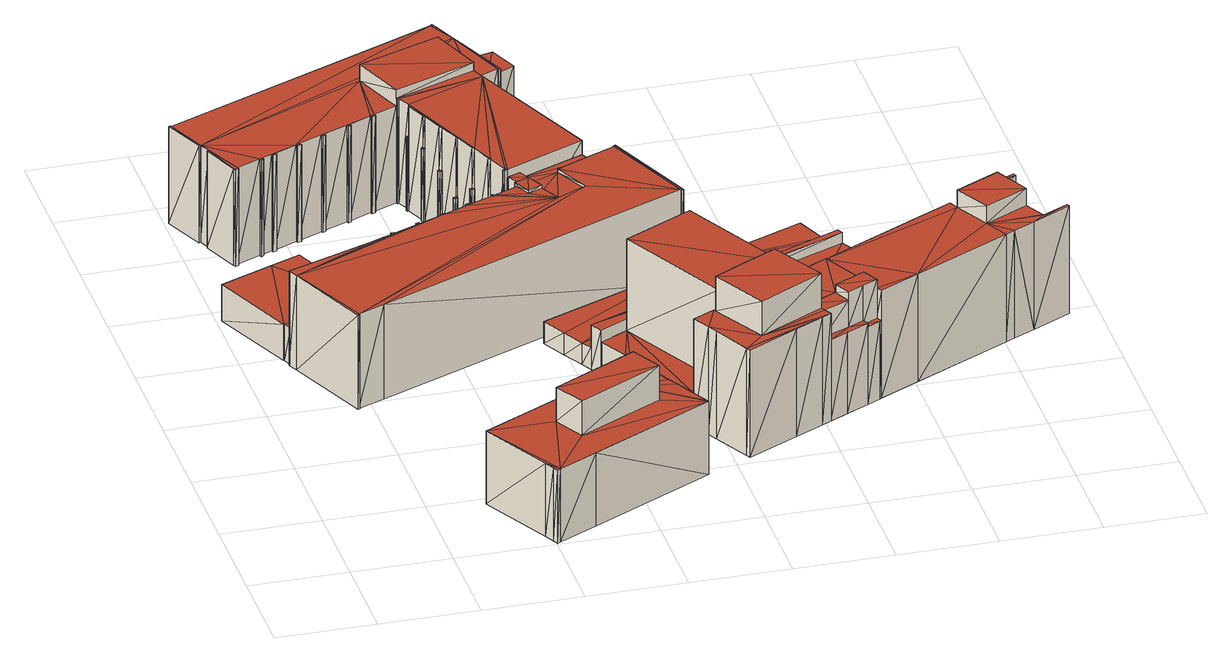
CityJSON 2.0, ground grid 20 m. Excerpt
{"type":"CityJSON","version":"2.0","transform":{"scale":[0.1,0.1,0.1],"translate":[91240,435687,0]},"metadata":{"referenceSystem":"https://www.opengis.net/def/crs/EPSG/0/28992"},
"CityObjects":{
"building1":{"type":"Building","attributes":{"TerrainHeight":3.28,"bron_tex":"UltraCAM-X 10cm juni 2008","voll_tex":"complete","bron_geo":"Lidar 15-30 punten - nov. 2008","status":"1"},"geometry":[{"type":"MultiSurface","lod":"2","boundaries":[[[0,1,2]],[[2,3,0]],[[4,5,6]],[[7,8,9]],[[9,10,11]],[[12,10,9]],[[13,14,15]],[[4,6,7]],[[7,9,11]],[[12,9,16]],[[17,4,7]],[[7,11,18]],[[12,16,19]],[[17,7,18]],[[12,19,13]],[[15,17,18]],[[12,13,15]],[[15,18,12]],[[20,21,22]],[[22,23,24]],[[24,25,26]],[[27,28,29]],[[30,20,22]],[[22,24,26]],[[31,27,29]],[[29,30,22]],[[22,26,31]],[[31,29,22]],[[12,18,2]],[[2,1,12]],[[10,12,1]],[[1,0,10]],[[11,10,0]],[[0,3,11]],[[18,11,3]],[[3,2,18]],[[15,17,23]],[[23,24,15]],[[25,24,15]],[[15,14,25]],[[26,25,14]],[[14,13,26]],[[31,26,13]],[[13,19,31]],[[27,31,19]],[[19,16,27]],[[28,27,16]],[[16,9,28]],[[8,9,28]],[[28,29,8]],[[30,29,8]],[[8,7,30]],[[20,30,7]],[[7,6,20]],[[21,20,6]],[[6,5,21]],[[22,21,5]],[[5,4,22]],[[23,22,4]],[[4,17,23]]],"semantics":{"surfaces":[{"type":"RoofSurface"},{"type":"GroundSurface"},{"type":"WallSurface"}],"values":[0,0,0,0,0,0,0,0,0,0,0,0,0,0,0,0,0,0,1,1,1,1,1,1,1,1,1,1,2,2,2,2,2,2,2,2,2,2,2,2,2,2,2,2,2,2,2,2,2,2,2,2,2,2,2,2,2,2,2,2]}}]},
"building2":{"type":"Building","attributes":{"TerrainHeight":2.72,"bron_tex":"UltraCAM-X 10cm juni 2008","voll_tex":"complete","bron_geo":"Lidar 15-30 punten - nov. 2008","status":"1"},"geometry":[{"type":"MultiSurface","lod":"2","boundaries":[[[32,33,34]],[[34,35,32]],[[36,37,38]],[[38,39,36]],[[40,41,42]],[[42,43,40]],[[44,45,46]],[[46,47,48]],[[49,50,51]],[[51,52,53]],[[54,55,56]],[[57,58,59]],[[60,61,62]],[[46,48,63]],[[51,53,64]],[[54,56,57]],[[44,46,63]],[[51,64,54]],[[54,57,59]],[[44,63,49]],[[51,54,59]],[[44,49,51]],[[44,51,59]],[[44,59,60]],[[44,60,62]],[[44,62,65]],[[66,67,68]],[[68,69,66]],[[70,71,72]],[[72,73,70]],[[74,75,76]],[[76,77,74]],[[78,79,80]],[[80,81,82]],[[82,78,80]],[[83,84,85]],[[85,86,83]],[[87,81,82]],[[82,88,89]],[[89,87,82]],[[83,86,90]],[[90,91,92]],[[92,93,83]],[[83,90,92]],[[94,95,96]],[[96,97,94]],[[98,99,100]],[[100,101,102]],[[102,103,104]],[[104,105,106]],[[107,108,109]],[[109,110,111]],[[112,113,114]],[[114,115,116]],[[117,118,119]],[[120,121,122]],[[123,124,125]],[[126,127,128]],[[129,130,131]],[[132,133,134]],[[135,136,137]],[[98,100,102]],[[102,104,106]],[[107,109,111]],[[112,114,116]],[[117,119,138]],[[120,122,139]],[[123,125,140]],[[126,128,141]],[[129,131,142]],[[132,134,135]],[[102,106,143]],[[143,107,111]],[[111,112,116]],[[117,138,120]],[[120,139,123]],[[123,140,126]],[[129,142,132]],[[132,135,137]],[[102,143,111]],[[111,116,144]],[[117,120,123]],[[123,126,141]],[[141,129,132]],[[111,144,117]],[[123,141,132]],[[111,117,123]],[[123,132,137]],[[111,123,137]],[[102,111,137]],[[102,137,145]],[[102,145,146]],[[102,146,147]],[[147,98,102]],[[148,149,150]],[[151,152,153]],[[153,148,150]],[[150,151,153]],[[154,155,156]],[[156,157,158]],[[158,159,160]],[[160,154,156]],[[156,158,160]],[[161,162,163]],[[163,164,165]],[[165,166,161]],[[161,163,165]],[[167,168,169]],[[169,170,171]],[[171,172,173]],[[174,175,176]],[[177,178,179]],[[180,181,182]],[[183,184,185]],[[186,187,188]],[[189,190,191]],[[191,192,193]],[[167,169,171]],[[171,173,194]],[[174,176,195]],[[177,179,196]],[[180,182,197]],[[183,185,198]],[[186,188,199]],[[189,191,193]],[[167,171,194]],[[194,174,195]],[[177,196,180]],[[197,183,198]],[[198,186,199]],[[189,193,200]],[[167,194,195]],[[177,180,197]],[[197,198,199]],[[167,195,177]],[[177,197,199]],[[167,177,199]],[[201,202,203]],[[204,205,206]],[[189,200,207]],[[207,201,203]],[[199,204,206]],[[189,207,203]],[[167,199,206]],[[189,203,208]],[[208,167,206]],[[209,189,208]],[[208,206,209]],[[210,211,212]],[[213,214,215]],[[216,217,218]],[[219,220,221]],[[221,222,223]],[[224,225,226]],[[227,228,229]],[[230,231,232]],[[233,234,235]],[[236,237,238]],[[239,240,241]],[[242,243,244]],[[245,246,247]],[[248,249,250]],[[251,252,253]],[[254,255,256]],[[257,258,259]],[[260,261,262]],[[263,264,265]],[[266,267,268]],[[269,270,271]],[[272,273,274]],[[275,276,277]],[[278,279,280]],[[281,282,283]],[[284,285,286]],[[287,288,289]],[[290,291,292]],[[292,293,294]],[[295,296,297]],[[297,298,299]],[[300,301,302]],[[302,303,304]],[[305,306,307]],[[308,309,310]],[[310,311,312]],[[313,314,315]],[[315,316,210]],[[213,215,216]],[[219,221,223]],[[224,226,317]],[[227,229,318]],[[230,232,319]],[[233,235,320]],[[236,238,321]],[[242,244,322]],[[245,247,323]],[[248,250,324]],[[251,253,325]],[[254,256,326]],[[257,259,327]],[[260,262,328]],[[266,268,329]],[[269,271,330]],[[272,274,331]],[[275,277,332]],[[278,280,333]],[[281,283,334]],[[284,286,287]],[[290,292,294]],[[295,297,299]],[[300,302,304]],[[305,307,335]],[[336,308,310]],[[313,315,210]],[[337,213,216]],[[218,219,223]],[[224,317,227]],[[227,318,230]],[[233,320,236]],[[242,322,245]],[[245,323,248]],[[248,324,251]],[[254,326,257]],[[327,260,328]],[[265,266,329]],[[329,269,330]],[[272,331,275]],[[332,278,333]],[[333,281,334]],[[334,284,287]],[[289,290,294]],[[294,295,299]],[[300,304,305]],[[305,335,338]],[[336,310,312]],[[339,313,210]],[[212,337,216]],[[216,218,223]],[[227,230,319]],[[319,233,236]],[[242,245,248]],[[248,251,325]],[[254,257,327]],[[329,330,272]],[[272,275,332]],[[332,333,334]],[[334,287,289]],[[289,294,299]],[[299,300,305]],[[336,312,339]],[[339,210,212]],[[216,223,340]],[[319,236,321]],[[241,242,248]],[[248,325,254]],[[254,327,328]],[[329,272,332]],[[332,334,289]],[[289,299,305]],[[212,216,340]],[[227,319,321]],[[241,248,254]],[[329,332,289]],[[289,305,338]],[[212,340,224]],[[227,321,239]],[[241,254,328]],[[265,329,289]],[[289,338,336]],[[212,224,227]],[[265,289,336]],[[212,227,239]],[[263,265,336]],[[339,212,239]],[[328,263,336]],[[336,339,239]],[[241,328,336]],[[336,239,241]],[[312,341,80]],[[80,79,312]],[[339,312,79]],[[79,78,339]],[[341,242,85]],[[85,84,341]],[[81,80,84]],[[84,83,81]],[[242,241,86]],[[86,85,242]],[[241,240,90]],[[90,86,241]],[[87,81,83]],[[83,93,87]],[[169,168,93]],[[93,92,169]],[[170,169,92]],[[92,91,170]],[[240,239,91]],[[91,90,240]],[[293,292,109]],[[109,108,293]],[[294,293,108]],[[108,107,294]],[[143,107,294]],[[294,295,143]],[[296,295,143]],[[143,106,296]],[[297,296,106]],[[106,105,297]],[[298,297,105]],[[105,104,298]],[[342,298,104]],[[104,103,342]],[[299,342,103]],[[103,102,299]],[[300,299,102]],[[102,101,300]],[[148,153,101]],[[101,100,148]],[[306,305,100]],[[100,99,306]],[[307,306,99]],[[99,98,307]],[[335,307,98]],[[98,147,335]],[[338,335,147]],[[147,146,338]],[[266,265,136]],[[136,135,266]],[[267,266,135]],[[135,134,267]],[[268,267,134]],[[134,133,268]],[[329,268,133]],[[133,132,329]],[[269,329,132]],[[132,142,269]],[[270,269,142]],[[142,131,270]],[[271,270,131]],[[131,130,271]],[[330,271,130]],[[130,129,330]],[[272,330,129]],[[129,141,272]],[[273,272,141]],[[141,128,273]],[[274,273,128]],[[128,127,274]],[[331,274,127]],[[127,126,331]],[[275,331,126]],[[126,140,275]],[[276,275,140]],[[140,125,276]],[[277,276,125]],[[125,124,277]],[[332,277,124]],[[124,123,332]],[[278,332,123]],[[123,139,278]],[[279,278,139]],[[139,122,279]],[[280,279,122]],[[122,121,280]],[[333,280,121]],[[121,120,333]],[[281,333,120]],[[120,138,281]],[[282,281,138]],[[138,119,282]],[[283,282,119]],[[119,118,283]],[[334,283,118]],[[118,117,334]],[[284,334,117]],[[117,144,284]],[[285,284,144]],[[144,116,285]],[[286,285,116]],[[116,115,286]],[[287,286,115]],[[115,114,287]],[[288,287,114]],[[114,113,288]],[[289,288,113]],[[113,112,289]],[[290,289,112]],[[112,111,290]],[[291,290,111]],[[111,110,291]],[[292,291,110]],[[110,109,292]],[[301,300,153]],[[153,152,301]],[[302,301,152]],[[152,151,302]],[[303,302,151]],[[151,150,303]],[[304,303,150]],[[150,149,304]],[[305,304,149]],[[149,148,305]],[[222,221,159]],[[159,158,222]],[[223,222,158]],[[158,157,223]],[[340,223,157]],[[157,156,340]],[[219,218,155]],[[155,154,219]],[[220,219,154]],[[154,160,220]],[[221,220,160]],[[160,159,221]],[[308,336,162]],[[162,161,308]],[[309,308,161]],[[161,166,309]],[[310,309,166]],[[166,165,310]],[[311,310,165]],[[165,164,311]],[[312,311,164]],[[164,163,312]],[[218,217,188]],[[188,187,218]],[[156,155,187]],[[187,186,156]],[[224,340,186]],[[186,198,224]],[[225,224,198]],[[198,185,225]],[[226,225,185]],[[185,184,226]],[[317,226,184]],[[184,183,317]],[[227,317,183]],[[183,197,227]],[[228,227,197]],[[197,182,228]],[[229,228,182]],[[182,181,229]],[[318,229,181]],[[181,180,318]],[[230,318,180]],[[180,196,230]],[[231,230,196]],[[196,179,231]],[[232,231,179]],[[179,178,232]],[[319,232,178]],[[178,177,319]],[[233,319,177]],[[177,195,233]],[[234,233,195]],[[195,176,234]],[[235,234,176]],[[176,175,235]],[[320,235,175]],[[175,174,320]],[[236,320,174]],[[174,194,236]],[[237,236,194]],[[194,173,237]],[[238,237,173]],[[173,172,238]],[[321,238,172]],[[172,171,321]],[[239,321,171]],[[171,170,239]],[[89,87,168]],[[168,167,89]],[[88,89,167]],[[167,208,88]],[[82,88,208]],[[208,203,82]],[[78,82,203]],[[203,202,78]],[[343,339,202]],[[202,201,343]],[[313,343,201]],[[201,207,313]],[[314,313,207]],[[207,200,314]],[[315,314,200]],[[200,193,315]],[[316,315,193]],[[193,192,316]],[[210,316,192]],[[192,191,210]],[[211,210,191]],[[191,190,211]],[[212,211,190]],[[190,189,212]],[[209,189,212]],[[212,337,209]],[[213,337,209]],[[209,206,213]],[[214,213,206]],[[206,205,214]],[[215,214,205]],[[205,204,215]],[[216,215,204]],[[204,199,216]],[[217,216,199]],[[199,188,217]],[[145,137,96]],[[96,95,145]],[[146,145,95]],[[95,94,146]],[[62,65,94]],[[94,97,62]],[[137,136,97]],[[97,96,137]],[[323,247,34]],[[34,33,323]],[[246,245,32]],[[32,35,246]],[[247,246,35]],[[35,34,247]],[[324,250,38]],[[38,37,324]],[[249,248,36]],[[36,39,249]],[[250,249,39]],[[39,38,250]],[[326,256,42]],[[42,41,326]],[[255,254,40]],[[40,43,255]],[[256,255,43]],[[43,42,256]],[[336,338,65]],[[65,44,336]],[[163,162,44]],[[44,45,163]],[[242,312,45]],[[45,46,242]],[[243,242,46]],[[46,47,243]],[[244,243,47]],[[47,48,244]],[[322,244,48]],[[48,63,322]],[[245,322,63]],[[63,49,245]],[[33,32,49]],[[49,50,33]],[[248,323,50]],[[50,51,248]],[[37,36,51]],[[51,52,37]],[[251,324,52]],[[52,53,251]],[[75,74,53]],[[53,64,75]],[[254,325,64]],[[64,54,254]],[[41,40,54]],[[54,55,41]],[[257,326,55]],[[55,56,257]],[[71,70,56]],[[56,57,71]],[[260,327,57]],[[57,58,260]],[[67,66,58]],[[58,59,67]],[[263,328,59]],[[59,60,263]],[[264,263,60]],[[60,61,264]],[[265,264,61]],[[61,62,265]],[[328,262,68]],[[68,67,328]],[[261,260,66]],[[66,69,261]],[[262,261,69]],[[69,68,262]],[[327,259,72]],[[72,71,327]],[[258,257,70]],[[70,73,258]],[[259,258,73]],[[73,72,259]],[[325,253,76]],[[76,75,325]],[[252,251,74]],[[74,77,252]],[[253,252,77]],[[77,76,253]]],"semantics":{"surfaces":[{"type":"RoofSurface"},{"type":"GroundSurface"},{"type":"WallSurface"}],"values":[0,0,0,0,0,0,0,0,0,0,0,0,0,0,0,0,0,0,0,0,0,0,0,0,0,0,0,0,0,0,0,0,0,0,0,0,0,0,0,0,0,0,0,0,0,0,0,0,0,0,0,0,0,0,0,0,0,0,0,0,0,0,0,0,0,0,0,0,0,0,0,0,0,0,0,0,0,0,0,0,0,0,0,0,0,0,0,0,0,0,0,0,0,0,0,0,0,0,0,0,0,0,0,0,0,0,0,0,0,0,0,0,0,0,0,0,0,0,0,0,0,0,0,0,0,0,0,0,0,0,0,0,0,0,0,0,0,0,0,0,0,0,0,0,0,0,0,0,1,1,1,1,1,1,1,1,1,1,1,1,1,1,1,1,1,1,1,1,1,1,1,1,1,1,1,1,1,1,1,1,1,1,1,1,1,1,1,1,1,1,1,1,1,1,1,1,1,1,1,1,1,1,1,1,1,1,1,1,1,1,1,1,1,1,1,1,1,1,1,1,1,1,1,1,1,1,1,1,1,1,1,1,1,1,1,1,1,1,1,1,1,1,1,1,1,1,1,1,1,1,1,1,1,1,1,1,1,1,1,1,1,1,1,1,1,1,1,1,1,1,1,1,1,1,1,1,1,2,2,2,2,2,2,2,2,2,2,2,2,2,2,2,2,2,2,2,2,2,2,2,2,2,2,2,2,2,2,2,2,2,2,2,2,2,2,2,2,2,2,2,2,2,2,2,2,2,2,2,2,2,2,2,2,2,2,2,2,2,2,2,2,2,2,2,2,2,2,2,2,2,2,2,2,2,2,2,2,2,2,2,2,2,2,2,2,2,2,2,2,2,2,2,2,2,2,2,2,2,2,2,2,2,2,2,2,2,2,2,2,2,2,2,2,2,2,2,2,2,2,2,2,2,2,2,2,2,2,2,2,2,2,2,2,2,2,2,2,2,2,2,2,2,2,2,2,2,2,2,2,2,2,2,2,2,2,2,2,2,2,2,2,2,2,2,2,2,2,2,2,2,2,2,2,2,2,2,2,2,2,2,2,2,2,2,2,2,2,2,2,2,2,2,2,2,2,2,2,2,2,2,2,2,2,2,2,2,2,2,2,2,2,2,2,2,2,2,2,2,2,2,2,2,2,2,2,2,2,2,2,2,2,2,2,2,2,2,2,2,2,2,2,2,2,2,2,2,2,2,2,2,2,2,2,2,2,2,2,2,2,2,2,2,2,2,2,2,2,2,2,2,2,2,2,2,2,2,2,2,2,2,2,2,2,2,2,2,2,2,2,2,2,2,2,2,2,2,2,2,2,2,2,2,2,2,2,2,2,2,2,2,2]}}]},
"building3":{"type":"Building","attributes":{"TerrainHeight":1.8,"bron_tex":"UltraCAM-X 10cm juni 2008","voll_tex":"complete","bron_geo":"Lidar 15-30 punten - nov. 2008","status":"1"},"geometry":[{"type":"MultiSurface","lod":"2","boundaries":[[[344,345,346]],[[346,347,348]],[[348,344,346]],[[349,350,351]],[[351,352,353]],[[354,355,356]],[[356,357,358]],[[358,349,351]],[[351,353,354]],[[354,356,358]],[[358,351,354]],[[359,360,361]],[[361,362,363]],[[363,364,365]],[[365,366,367]],[[368,369,370]],[[370,359,361]],[[361,363,365]],[[365,367,368]],[[368,370,361]],[[361,365,368]],[[368,369,350]],[[350,351,368]],[[367,368,351]],[[351,352,367]],[[366,367,352]],[[352,353,366]],[[365,366,353]],[[353,354,365]],[[364,365,354]],[[354,355,364]],[[363,364,355]],[[355,356,363]],[[359,371,357]],[[357,358,359]],[[370,359,358]],[[358,349,370]],[[369,370,349]],[[349,350,369]],[[356,357,346]],[[346,345,356]],[[362,363,345]],[[345,344,362]],[[372,373,344]],[[344,348,372]],[[360,361,348]],[[348,347,360]],[[371,360,347]],[[347,346,371]]],"semantics":{"surfaces":[{"type":"RoofSurface"},{"type":"GroundSurface"},{"type":"WallSurface"}],"values":[0,0,0,0,0,0,0,0,0,0,0,1,1,1,1,1,1,1,1,1,1,2,2,2,2,2,2,2,2,2,2,2,2,2,2,2,2,2,2,2,2,2,2,2,2,2,2,2,2]}}]},
"building4":{"type":"Building","attributes":{"TerrainHeight":1.98,"bron_tex":"UltraCAM-X 10cm juni 2008","voll_tex":"complete","bron_geo":"Lidar 15-30 punten - nov. 2008","status":"1"},"geometry":[{"type":"MultiSurface","lod":"2","boundaries":[[[374,375,376]],[[376,377,374]],[[378,379,380]],[[380,381,378]],[[382,383,384]],[[384,385,386]],[[387,382,384]],[[384,386,387]],[[388,372,373]],[[373,389,388]],[[390,391,392]],[[392,393,390]],[[394,395,396]],[[396,397,394]],[[398,399,400]],[[400,401,402]],[[402,398,400]],[[403,404,405]],[[405,406,407]],[[407,408,409]],[[409,403,405]],[[405,407,409]],[[410,411,412]],[[412,413,414]],[[414,415,416]],[[416,417,418]],[[419,410,412]],[[412,414,416]],[[416,418,419]],[[419,412,416]],[[420,421,422]],[[423,424,425]],[[425,426,427]],[[427,423,425]],[[428,429,430]],[[430,431,420]],[[420,421,432]],[[433,434,435]],[[435,436,428]],[[428,430,420]],[[420,432,437]],[[437,433,435]],[[435,428,420]],[[420,437,435]],[[438,439,440]],[[440,441,442]],[[442,438,440]],[[443,444,445]],[[445,446,447]],[[447,448,443]],[[443,445,447]],[[449,450,451]],[[451,422,421]],[[421,449,451]],[[452,453,454]],[[454,455,452]],[[456,457,418]],[[418,417,458]],[[459,460,461]],[[462,456,418]],[[418,458,459]],[[459,461,462]],[[462,418,459]],[[463,464,465]],[[465,466,463]],[[467,468,469]],[[469,470,471]],[[471,472,473]],[[467,469,471]],[[471,473,467]],[[474,463,466]],[[466,475,474]],[[476,477,478]],[[479,480,481]],[[481,482,483]],[[484,362,361]],[[361,360,485]],[[486,487,488]],[[488,489,490]],[[490,491,492]],[[492,476,478]],[[481,483,484]],[[484,361,485]],[[486,488,490]],[[490,492,478]],[[479,481,484]],[[484,485,493]],[[493,486,490]],[[490,478,479]],[[479,484,493]],[[493,490,479]],[[472,473,494]],[[494,379,472]],[[402,401,380]],[[380,494,402]],[[495,496,379]],[[379,378,495]],[[418,457,378]],[[378,381,418]],[[419,418,381]],[[381,380,419]],[[484,362,373]],[[373,389,484]],[[497,360,383]],[[383,384,497]],[[493,498,386]],[[386,387,493]],[[485,493,387]],[[387,382,485]],[[360,485,382]],[[382,383,360]],[[474,475,499]],[[499,391,474]],[[441,440,392]],[[392,499,441]],[[406,405,391]],[[391,500,406]],[[422,451,500]],[[500,390,422]],[[420,422,390]],[[390,393,420]],[[431,420,393]],[[393,392,431]],[[361,497,396]],[[396,395,361]],[[388,372,395]],[[395,394,388]],[[404,403,394]],[[394,501,404]],[[465,464,501]],[[501,502,465]],[[438,442,502]],[[502,397,438]],[[384,385,397]],[[397,396,384]],[[408,407,376]],[[376,375,408]],[[414,413,375]],[[375,374,414]],[[425,424,374]],[[374,503,425]],[[443,448,503]],[[503,377,443]],[[450,449,377]],[[377,376,450]],[[504,505,400]],[[400,399,504]],[[506,504,399]],[[399,398,506]],[[473,467,398]],[[398,402,473]],[[507,388,403]],[[403,409,507]],[[413,412,409]],[[409,408,413]],[[451,450,407]],[[407,406,451]],[[389,507,412]],[[412,411,389]],[[505,484,411]],[[411,410,505]],[[401,400,410]],[[410,419,401]],[[508,509,417]],[[417,416,508]],[[510,508,416]],[[416,415,510]],[[424,423,415]],[[415,414,424]],[[511,510,423]],[[423,427,511]],[[512,511,427]],[[427,426,512]],[[513,386,429]],[[429,430,513]],[[440,439,430]],[[430,431,440]],[[445,444,421]],[[421,432,445]],[[491,514,432]],[[432,437,491]],[[490,491,437]],[[437,433,490]],[[489,490,433]],[[433,434,489]],[[488,489,434]],[[434,435,488]],[[487,488,435]],[[435,436,487]],[[486,487,436]],[[436,428,486]],[[498,486,428]],[[428,429,498]],[[385,513,439]],[[439,438,385]],[[426,425,448]],[[448,447,426]],[[515,512,447]],[[447,446,515]],[[514,515,446]],[[446,445,514]],[[444,443,449]],[[449,421,444]],[[483,516,454]],[[454,453,483]],[[482,483,453]],[[453,452,482]],[[517,518,452]],[[452,455,517]],[[469,470,455]],[[455,454,469]],[[519,520,457]],[[457,456,519]],[[521,519,456]],[[456,462,521]],[[522,521,462]],[[462,461,522]],[[477,478,461]],[[461,460,477]],[[476,477,460]],[[460,459,476]],[[458,459,476]],[[476,492,458]],[[509,492,458]],[[458,417,509]],[[523,404,464]],[[464,463,523]],[[465,466,524]],[[524,442,465]],[[525,506,467]],[[467,468,525]],[[516,525,468]],[[468,469,516]],[[526,527,470]],[[470,471,526]],[[528,526,471]],[[471,472,528]],[[405,523,463]],[[463,474,405]],[[524,441,475]],[[475,466,524]]],"semantics":{"surfaces":[{"type":"RoofSurface"},{"type":"GroundSurface"},{"type":"WallSurface"}],"values":[0,0,0,0,0,0,0,0,0,0,0,0,0,0,0,0,0,0,0,0,0,0,0,0,0,0,0,0,0,0,0,0,0,0,0,0,0,0,0,0,0,0,0,0,0,0,0,0,0,0,0,0,0,0,0,0,0,0,0,0,0,0,0,0,0,0,0,0,0,0,0,0,1,1,1,1,1,1,1,1,1,1,1,1,1,1,1,1,1,1,1,2,2,2,2,2,2,2,2,2,2,2,2,2,2,2,2,2,2,2,2,2,2,2,2,2,2,2,2,2,2,2,2,2,2,2,2,2,2,2,2,2,2,2,2,2,2,2,2,2,2,2,2,2,2,2,2,2,2,2,2,2,2,2,2,2,2,2,2,2,2,2,2,2,2,2,2,2,2,2,2,2,2,2,2,2,2,2,2,2,2,2,2,2,2,2,2,2,2,2,2,2,2,2,2,2,2,2,2,2,2,2,2,2,2,2,2,2,2,2,2,2,2,2,2,2,2,2,2,2,2,2,2,2,2,2,2,2,2,2,2,2,2,2,2,2,2,2,2,2,2]}}]}
},
"vertices":[
[652,209,231],[619,271,231],[446,180,231],[479,118,231],[387,34,157],[397,14,157],[402,4,157],[409,8,157],[488,48,157],[740,179,157],[652,209,157],[479,118,157],[619,271,157],[689,277,157],[678,298,157],[649,355,157],[738,184,157],[311,180,157],[446,180,157],[700,257,157],[402,4,0],[397,14,0],[387,34,0],[311,180,0],[649,355,0],[678,298,0],[689,277,0],[738,184,0],[740,179,0],[488,48,0],[409,8,0],[700,257,0],
[550,1042,136],[547,1048,136],[542,1046,136],[545,1039,136],[531,1088,138],[528,1094,138],[523,1092,138],[526,1086,138],[493,1178,132],[489,1185,132],[485,1183,132],[488,1176,132],[615,1344,225],[732,1065,225],[571,997,225],[564,993,225],[561,998,225],[550,1042,225],[547,1048,225],[531,1088,225],[528,1094,225],[511,1134,225],[493,1178,225],[489,1185,225],[472,1225,225],[470,1233,225],[453,1271,225],[455,1278,225],[443,1304,225],[440,1303,225],[438,1307,225],[567,1001,225],[509,1139,225],[604,1369,225],[453,1271,159],[455,1278,159],[449,1275,159],[451,1271,159],[472,1225,157],[470,1233,157],[466,1230,157],[469,1223,157],[511,1134,97],[509,1139,97],[503,1137,97],[506,1131,97],[741,1044,195],[732,1065,195],[597,1008,196],[607,986,196],[671,1011,196],[607,986,209],[597,1008,209],[571,997,209],[581,976,209],[624,951,196],[705,938,196],[644,909,196],[578,974,209],[581,968,209],[595,938,209],[624,951,209],[604,1369,243],[564,1478,243],[397,1416,243],[438,1307,243],[658,1389,208],[662,1391,208],[647,1427,208],[615,1503,208],[606,1525,208],[595,1551,208],[585,1575,208],[581,1584,208],[577,1582,208],[14,1343,208],[13,1345,208],[9,1343,208],[45,1258,208],[49,1260,208],[58,1237,208],[55,1236,208],[86,1160,208],[88,1155,208],[95,1158,208],[142,1183,208],[144,1177,208],[149,1181,208],[168,1194,208],[170,1189,208],[177,1192,208],[221,1216,208],[223,1212,208],[231,1214,208],[276,1239,208],[278,1235,208],[284,1238,208],[331,1262,208],[333,1257,208],[339,1260,208],[383,1284,208],[385,1279,208],[392,1283,208],[391,1287,208],[438,1307,208],[397,1416,208],[147,1185,208],[175,1196,208],[228,1219,208],[282,1242,208],[338,1264,208],[578,1580,208],[93,1162,208],[564,1478,208],[604,1369,208],[657,1392,208],[647,1427,169],[706,1461,169],[681,1521,169],[658,1515,169],[639,1509,169],[615,1503,169],[86,794,78],[93,775,78],[262,838,78],[179,1036,78],[118,1011,78],[11,966,78],[84,794,78],[621,1347,130],[615,1344,130],[732,1065,130],[739,1068,130],[740,1068,130],[622,1347,130],[644,909,203],[624,951,203],[595,938,203],[581,968,203],[533,949,203],[530,952,203],[526,950,203],[478,927,203],[476,931,203],[470,928,203],[424,904,203],[423,907,203],[415,905,203],[370,882,203],[369,886,203],[363,883,203],[317,860,203],[315,863,203],[309,861,203],[262,838,203],[93,775,203],[90,774,203],[873,879,203],[874,876,203],[878,877,203],[797,1070,203],[796,1069,203],[527,947,203],[472,924,203],[416,901,203],[365,879,203],[310,857,203],[99,754,203],[793,1068,203],[775,1058,203],[741,1044,203],[671,1011,203],[171,581,203],[175,583,203],[174,585,203],[794,1066,203],[705,938,203],[228,608,203],[878,877,0],[874,876,0],[873,879,0],[174,585,0],[175,583,0],[171,581,0],[99,754,0],[90,774,0],[93,775,0],[86,794,0],[84,794,0],[11,966,0],[118,1011,0],[179,1036,0],[310,857,0],[309,861,0],[315,863,0],[365,879,0],[363,883,0],[369,886,0],[416,901,0],[415,905,0],[423,907,0],[472,924,0],[470,928,0],[476,931,0],[527,947,0],[526,950,0],[530,952,0],[581,968,0],[578,974,0],[581,976,0],[571,997,0],[564,993,0],[561,998,0],[550,1042,0],[545,1039,0],[542,1046,0],[531,1088,0],[526,1086,0],[523,1092,0],[511,1134,0],[506,1131,0],[503,1137,0],[493,1178,0],[488,1176,0],[485,1183,0],[472,1225,0],[469,1223,0],[466,1230,0],[453,1271,0],[451,1271,0],[449,1275,0],[443,1304,0],[440,1303,0],[438,1307,0],[391,1287,0],[392,1283,0],[385,1279,0],[338,1264,0],[339,1260,0],[333,1257,0],[282,1242,0],[284,1238,0],[278,1235,0],[228,1219,0],[231,1214,0],[223,1212,0],[175,1196,0],[177,1192,0],[170,1189,0],[147,1185,0],[149,1181,0],[144,1177,0],[93,1162,0],[95,1158,0],[88,1155,0],[86,1160,0],[55,1236,0],[58,1237,0],[49,1260,0],[45,1258,0],[9,1343,0],[13,1345,0],[14,1343,0],[578,1580,0],[577,1582,0],[581,1584,0],[585,1575,0],[606,1525,0],[615,1503,0],[639,1509,0],[658,1515,0],[681,1521,0],[706,1461,0],[647,1427,0],[662,1391,0],[658,1389,0],[621,1347,0],[622,1347,0],[740,1068,0],[739,1068,0],[732,1065,0],[794,1066,0],[793,1068,0],[796,1069,0],[797,1070,0],[317,860,0],[370,882,0],[424,904,0],[478,927,0],[533,949,0],[567,1001,0],[547,1048,0],[528,1094,0],[509,1139,0],[489,1185,0],[470,1233,0],[455,1278,0],[383,1284,0],[331,1262,0],[276,1239,0],[221,1216,0],[168,1194,0],[142,1183,0],[657,1392,0],[615,1344,0],[228,608,0],[604,1369,0],[741,1044,0],[262,838,0],[597,1008,0],[595,1551,0],[775,1058,0],
[1170,826,96],[1164,837,96],[629,614,96],[642,588,96],[839,689,96],[595,679,47],[569,730,47],[886,862,47],[1125,962,47],[1151,898,47],[1154,891,47],[1174,844,47],[1164,837,47],[629,614,47],[618,635,47],[618,635,0],[642,588,0],[839,689,0],[1170,826,0],[1164,837,0],[1174,844,0],[1154,891,0],[1151,898,0],[1125,962,0],[886,862,0],[569,730,0],[595,679,0],[629,614,0],[839,689,73],[1170,826,73],
[1119,383,249],[1102,417,249],[1040,386,249],[1056,352,249],[1467,608,268],[1430,680,268],[1341,635,268],[1378,563,268],[672,530,72],[642,588,72],[698,616,72],[815,389,72],[759,360,72],[678,518,72],[956,461,73],[1274,625,73],[999,338,305],[939,449,305],[806,378,305],[866,267,305],[956,461,269],[839,689,269],[698,616,269],[815,389,269],[1388,683,165],[1378,678,165],[1332,654,165],[1341,635,165],[1398,663,165],[956,461,232],[937,452,232],[939,449,232],[987,360,232],[1040,386,232],[1102,417,232],[1055,512,232],[1332,654,231],[1274,625,231],[1055,512,231],[1102,417,231],[1119,383,231],[1125,371,231],[1206,413,231],[1403,513,231],[1378,563,231],[1341,635,231],[866,267,231],[1003,329,231],[999,338,231],[1125,371,166],[1119,383,166],[1088,368,166],[1094,355,166],[1121,369,166],[778,323,231],[759,360,231],[804,383,231],[806,378,231],[1012,313,231],[935,274,231],[831,220,231],[826,229,231],[788,303,231],[993,303,231],[815,389,209],[804,383,209],[806,378,209],[872,414,209],[871,418,209],[1056,352,174],[1003,329,174],[1012,313,174],[1049,332,174],[1094,355,174],[1088,368,174],[1056,352,231],[1040,386,231],[987,360,231],[1476,720,232],[1473,727,232],[1444,712,232],[1447,705,232],[1488,568,231],[1467,608,231],[1422,523,231],[1465,545,231],[1544,586,231],[1541,592,231],[1489,565,231],[938,451,269],[937,452,268],[871,418,267],[872,415,269],[1388,683,151],[1399,689,151],[1444,712,151],[1447,705,151],[1423,693,151],[1430,680,151],[1398,663,151],[939,449,267],[872,414,267],[1465,545,0],[1544,586,0],[1541,592,0],[1489,565,0],[1488,568,0],[1423,693,0],[1476,720,0],[1473,727,0],[1274,625,0],[672,530,0],[778,323,0],[788,303,0],[826,229,0],[831,220,0],[935,274,0],[993,303,0],[1422,523,0],[678,518,0],[1398,663,268],[1467,608,254],[1430,680,254],[698,616,0],[759,360,0],[872,414,305],[987,360,305],[937,452,269],[871,418,269],[1088,368,249],[1378,678,0],[1332,654,0],[1388,683,0],[1055,512,73],[1206,413,0],[1403,513,0],[1125,371,0],[1121,369,0],[1094,355,0],[804,383,72],[1012,313,0],[1049,332,0],[1444,712,0],[1447,705,218],[1476,720,218],[1488,568,218],[1467,608,218],[1489,565,218],[1541,592,218],[938,451,232],[872,415,209],[1399,689,0],[1423,693,137],[1447,705,137],[1430,680,137]
]}
